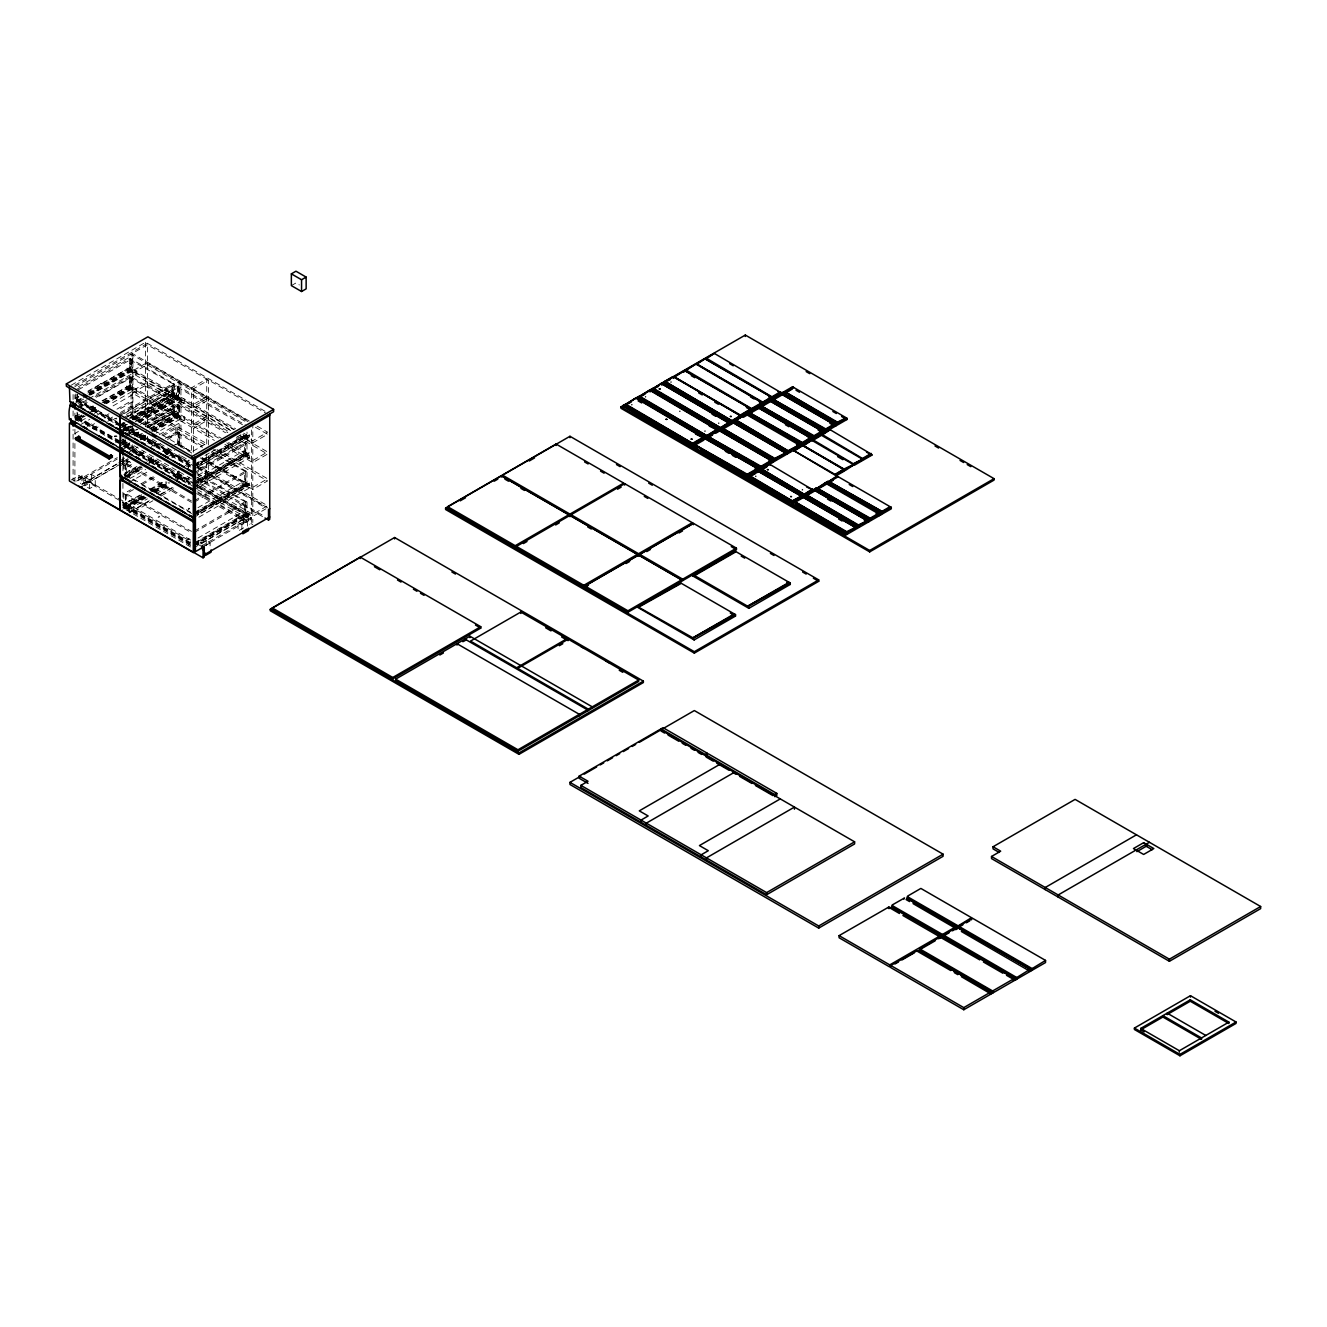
<?xml version="1.0" encoding="UTF-8"?>
<svg xmlns="http://www.w3.org/2000/svg" width="1327" height="1327" viewBox="0 0 1327 1327"><rect width="100%" height="100%" fill="white"/><g stroke="black" fill="none" stroke-linecap="round" stroke-linejoin="round"><path stroke-width="0.75" stroke-dasharray="5 3.75" d="M116.527 418.121L114.387 418.702L116.892 418.901M187.671 478.599L189.247 477.82L188.268 479.08M188.268 461.298L189.429 460.718M187.671 539.343L189.247 538.563L188.252 539.89M188.965 508.141C190.823 508.573 185.382 509.933 189.429 508.871M148.641 410.624C151.178 413.46 146.053 409.031 148.923 411.022M219.95 500.727L221.095 501.108L220.398 500.213M78.459 397.42L77.596 396.64L78.757 396.773M125.385 442.057L126.828 442.588L124.788 441.227M126.845 424.723L125.849 424.657M125.584 472.744L126.729 473.125L126.015 472.196M197.706 467.502L206.431 472.545L206.431 470.422L197.358 465.827M129.681 471.384L128.918 470.521L130.046 470.753M201.638 481.718L200.493 481.253L201.19 482.182M201.19 542.925L200.427 542.063L201.555 542.295M127.259 368.972L126.928 368.077L127.707 368.524M134.193 419.714L175.015 395.894M173.555 413.427L175.662 414.522L173.986 412.896M174.998 413.609L174.749 413.344M246.042 437.495L246.872 438.043M81.544 415.716C83.319 416.263 77.812 417.325 81.959 416.479M128.238 474.618L129.963 474.568L129.548 473.805M114.951 436.832L114.437 436.152L116.992 436.334M159.207 516.12L158.129 517.381L159.721 516.784M128.802 427.078L128.271 426.415L130.046 426.315M128.387 444.13L128.752 444.91L129.548 443.434M129.548 504.177L128.52 505.62L144.378 496.713M187.688 460.751L188.965 459.988M197.424 513.914L198.37 513.964L197.176 513.997M221.128 452.474L219.967 452.341L220.78 453.104M221.128 470.256L220 470.04L220.78 470.886M221.128 530.999L220 530.783L220.78 531.629M126.778 503.016L125.65 502.784L126.43 503.646M129.996 501.108L128.918 500.893L129.681 501.755M201.505 463.77L200.427 463.554L201.19 464.4M201.505 511.907L200.394 511.774L201.19 512.554M247.237 455.194L246.159 454.879L246.872 455.808M247.237 485.566L246.54 485.218M247.054 516.535L246.042 516.021M71.243 385.195L145.555 342.283L267.954 412.946M74.843 385.228L147.397 343.345L147.397 425.984M74.843 386.655L147.397 344.755L267.954 414.372M78.426 386.704L132.916 355.238L132.916 419.514M75.838 389.839L130.162 358.472L174.517 384.084L174.517 396.441L173.621 395.745M87.798 393.057L130.776 368.243L173.903 393.14L173.903 394.55L129.548 368.956L129.548 359.534L131.39 359.186L131.39 368.591L130.162 368.591M78.276 389.839L130.162 359.882M78.791 396.375L75.224 398.432L79.404 396.723M87.715 391.216L131.191 366.833L88.328 391.581M77.049 401.384L76.435 399.609L77.663 398.913L120.79 423.811M77.663 399.609L76.435 399.609M89.009 393.057L130.162 369.304M76.435 401.036L81.544 397.934M89.589 393.439L130.776 369.652L130.776 359.534M75.838 401.849L87.051 395.612M88.809 394.583L132.717 369.238L136.283 371.311L136.283 374.712L97.004 397.403M77.58 401.185L82.838 398.15M89.854 394.102L130.162 370.83M75.224 403.375L82.357 399.261M89.506 395.131L130.577 371.427L136.283 374.712M83.651 399.112L78.276 402.197L78.276 400.671M90.568 395.114L132.717 370.78L132.717 369.238M206.431 396.856L147.098 362.586L132.302 371.129L191.635 405.382L206.431 396.856L206.431 398.963L147.098 364.709L132.302 373.252L191.635 407.505L208.256 397.901L248.398 421.074M87.118 399.692L81.843 402.728L81.843 404.271M88.876 398.681L136.283 371.311M77.58 406.609L86.355 401.55M95.113 396.491L130.162 376.254L174.517 401.849L174.517 414.206M147.048 426.431L173.903 410.922L173.903 412.332L129.548 386.721L129.548 377.316L131.39 376.951L131.39 386.373L130.162 386.373M78.276 407.621L87.217 402.463M96.174 397.287L130.162 377.664M80.93 406.676L88.063 402.562M291.359 285.62L295.954 282.983L299.355 284.94M75.224 419.514L75.224 416.214L78.791 414.157M89.506 407.97L93.072 405.896M102.013 400.754L131.191 384.614L102.61 401.102M79.404 414.505L75.224 416.214M90.12 408.318L93.686 406.261M77.049 419.15L76.435 417.391L81.246 414.621M89.589 409.794L95.561 406.361M102.129 402.562L130.776 386.024L174.716 411.154L174.716 412.68L148.375 427.891M77.663 417.391L76.435 417.391M78.276 417.043L81.859 414.969M90.8 409.811L96.174 406.709M103.324 402.579L130.162 387.086M76.435 418.801L83.037 415.003M91.381 410.176L96.755 407.074M103.921 402.944L130.776 387.434L130.776 377.316M75.838 419.631L82.971 415.5M91.895 410.342L95.478 408.285M104.402 403.126L131.191 387.666M83.651 415.351L75.838 419.979L75.838 413.808M90.568 411.353L96.871 407.837M104.617 403.242L132.717 387.02L132.717 388.546L106.376 403.756M75.224 421.157L84.148 415.998M91.298 411.884L98.43 407.754M105.579 403.624L130.577 389.193L136.283 392.493L136.283 389.076L109.942 404.287M85.442 415.849L78.276 419.979L78.276 418.453M92.326 411.868L99.757 407.588M206.431 416.628L147.098 382.375L132.302 390.901L191.635 425.154L206.431 416.628L206.431 418.751L147.098 384.482L132.302 393.024L191.635 427.277L208.256 417.69L230.948 430.777M85.359 418.486L81.843 420.51L80.93 422.567L77.364 420.51M94.134 413.41L101.167 409.363M80.93 424.458L89.854 419.299M97.004 415.169L104.136 411.055M113.077 405.896L136.283 392.493M78.409 431.441L74.909 433.465L76.236 434.228M87.167 426.382L92.426 423.346M104.7 416.263L109.942 413.228M116.958 409.18L130.975 401.086L132.302 401.865L118.285 409.943M90.253 426.133L95.511 423.097M104.269 418.038L109.527 415.003M92.426 428.638L97.684 425.619M108.2 419.548L113.459 416.512M120.458 412.465L130.975 406.394L132.302 407.157M93.753 429.417L99.011 426.382M107.769 421.322L114.785 417.275M120.176 414.041L172.062 384.084L172.062 393.489L129.117 418.287M172.676 393.854L173.29 383.37L173.29 392.792M120.176 415.451L174.517 384.084M124.605 413.36L179.095 381.894L179.211 445.756M126.447 414.422L180.936 382.956L180.936 447.232M123.842 417.574L178.183 386.19L245.777 425.221M234.497 429.533L177.569 396.673L177.569 387.252L179.41 386.903L179.41 396.325L178.183 396.325M127.243 416.661L171.15 391.316L174.716 393.373L174.716 394.899L132.567 419.232M126.297 417.574L178.183 387.6M115.797 424.806L116.71 422.749M130.079 418.436L173.903 393.14M120.276 424.806L123.793 422.782M249.26 420.991L132.302 353.463L132.302 417.74L174.716 393.373M120.89 424.69L124.456 422.633M131.605 418.503L176.242 392.726L176.856 398.034L171.15 394.733L171.15 391.316M132.717 418.337L173.903 394.55M121.503 425.038L125.07 422.981M132.219 418.851L176.856 393.074M120.276 426.332L123.793 424.308M132.302 419.863L147.098 411.337L206.431 445.59M173.29 394.202L172.676 396.79L172.676 394.55M121.935 426.796L125.435 424.773M120.89 427.742L126.247 424.657M133.944 419.979L179.211 394.55L136.349 419.299M127.425 424.458L123.229 426.166M125.07 429.102L124.456 427.344L125.683 426.63L193.278 465.661M135.818 420.775L178.797 395.96L235.708 428.82M121.503 429.981L128.653 425.867M135.238 421.82L178.183 397.022M124.456 428.754L129.266 425.984M137.61 421.157L178.797 397.387L178.797 387.252M123.842 429.566L129.2 426.481M138.141 421.322L179.211 397.619M120.176 431.806L130.859 425.884M138.074 421.488L180.737 396.972L184.304 399.029L184.304 402.446L145.025 425.121M123.229 431.109L132.169 425.95M139.302 421.82L178.598 399.145L184.304 402.446M121.935 432.204L132.451 426.133M139.451 422.086L174.517 401.849M137.029 423.728L126.297 429.931L126.297 428.405M138.589 422.832L180.737 398.498M133.38 428.422L129.864 430.462L128.951 432.519L125.385 430.462M140.397 424.375L184.304 399.029M125.601 434.327L134.359 429.268M143.134 424.209L178.183 403.972L227.846 432.635M218.491 438.059L177.569 414.455L177.569 405.034L179.41 404.685L179.41 414.09L178.183 414.09M129.001 433.431L136.034 429.367M144.809 424.308L171.15 409.098L171.15 412.498L176.856 415.799L176.856 410.856L147.015 427.145M126.297 435.339L137.029 429.152M144.195 425.005L178.183 405.382M128.951 434.393L137.875 429.251M115.797 442.588L116.71 440.514M120.176 441.227L123.759 439.154M130.909 435.024L138.074 430.893M145.224 426.763L172.062 411.27L172.062 401.849M173.29 410.557L173.29 401.152M132.717 434.692L139.003 431.059M120.276 442.588L124.456 440.398M134.326 434.476L139.866 431.275M134.508 435.074L139.882 431.972M147.048 427.841L173.903 412.332M121.503 442.82L125.07 440.763M134.01 435.604L139.368 432.502M148.292 427.36L176.856 410.856M120.276 444.114L125.551 441.078M134.326 436.002L139.866 432.801M172.676 413.029L172.676 414.571L173.29 411.984M121.935 444.578L128.586 440.846M135.736 436.716L142.968 432.436M150.017 428.472L179.211 412.332L145.273 431.922M120.89 445.524L128.039 441.393M136.963 436.251L142.321 433.149M149.553 429.069L176.242 413.56L176.242 410.507M127.425 442.223L123.229 443.931M138.141 436.036L143.498 432.95M125.07 446.884L124.456 445.109L128.653 442.687M137.61 437.528L143.581 434.078M150.731 429.948L178.797 413.742L221.493 438.391M125.683 445.109L124.456 445.109M129.88 442.687L126.297 444.761L126.297 440.995M138.821 437.528L144.195 434.427M153.136 429.268L178.183 414.804M121.503 447.763L128.653 443.633M139.368 437.446L144.709 434.36M151.859 430.23L176.856 415.799M124.456 446.519L129.266 443.749M139.401 437.893L145.373 434.46M151.941 430.661L178.797 415.152L178.797 405.034M129.2 444.263L123.842 447.348L125.385 448.227M139.916 438.076L145.273 434.974M152.423 430.86L179.211 415.384M129.963 444.197L123.842 447.697L123.842 439.469M140.347 438.059L150.133 432.519M151.892 431.507L180.737 414.737M125.07 447.697L131.655 444.611M178.183 416.214L177.569 417.391L178.797 417.391L178.183 415.5M123.229 448.874L130.378 444.761M141.093 438.573L146.451 435.472M153.6 431.358L178.598 416.927L184.304 420.211L184.304 416.794L156.204 433.017M244.898 421.19L208.256 400.024L193.477 408.567L230.118 429.716M140.347 439.585L145.97 436.334M154.396 431.474L180.737 416.28M71.243 479.959L78.89 475.547L80.731 476.609L80.731 483.658M140.529 439.967L147.098 436.168L147.098 438.292L190.723 463.471M120.641 463.919L83.783 485.201L83.783 476.957L81.942 475.895L73.085 481.021L73.085 429.517M133.38 446.204L129.864 448.227L129.864 449.77M143.814 440.182L147.43 438.092L189.943 462.675M76.684 481.054L117.29 457.616M128.951 452.175L137.875 447.017M146.799 441.874L150.366 439.801M159.306 434.642L184.304 420.211M117.29 459.026L82.556 479.08L82.556 477.67M95.245 485.35L90.468 482.58L84.845 485.815L85.824 477.67L91.43 474.419L95.245 476.625L95.245 485.35L89.639 488.585L86.454 486.744M132.036 452.275L139.036 448.227M147.811 443.168L154.811 439.121M161.828 435.074L175.844 426.979L177.171 427.742L177.171 433.05L168.396 438.109M121.089 460.121L124.605 458.097M133.364 453.038L138.622 450.002M149.138 443.931L154.38 440.896M163.155 435.837L177.171 427.742M81.942 484.139L117.041 463.869M118.8 462.858L125.816 458.81M82.407 484.106L117.489 463.853M119.248 462.841L126.264 458.794M135.039 453.718L142.055 449.671M84.845 483.459L90.468 480.225L91.43 480.789L91.43 474.419M127.873 458.628L122.266 461.862L123.229 462.426L123.229 456.057M122.399 462.907L127.657 459.872M80.731 487.191L117.572 465.926M119.33 464.914L128.537 459.59M136.863 454.779L143.88 450.732M151.311 446.453L158.311 442.405M165.328 438.358L175.844 432.287L177.171 433.05M139.617 454.249L144.875 451.213M153.65 446.154L158.908 443.118M167.666 438.059L178.183 431.988L202.732 446.154M121.089 465.412L128.105 461.365M138.622 455.31L143.88 452.275M154.38 446.204L159.638 443.168M191.801 453.038L177.569 444.827L178.183 432.702L179.41 432.702L179.41 444.462M125.07 464.068L125.07 478.782M129.88 461.298L126.297 463.355L126.297 475.132L140.612 466.872M138.821 456.123L144.195 453.021M156.719 445.789L160.285 443.732M167.451 439.602L178.183 433.398M227.448 430.893L208.256 419.796L193.477 428.339L214.41 440.431M127.06 466.988L132.667 463.737L127.873 460.983L122.266 464.218L127.06 466.988L127.06 458.263M125.02 473.275L137.527 466.059M148.242 459.872L151.809 457.815M162.524 451.628L169.657 447.498M171.448 446.469L179.211 442.704L175.628 444.761M123.842 474.668L138.141 466.407M147.065 461.265L152.423 458.163M164.913 450.948L168.496 448.891M141.193 465.827L124.456 475.481L125.683 475.481L125.683 463.007L191.486 501.009M148.939 461.348L155.508 457.55M164.465 452.391L169.839 449.289M178.183 444.462L193.759 452.756M149.553 461.696L156.719 457.566M165.659 452.407L171.034 449.306M125.07 476.542L141.79 466.888M148.939 462.758L156.105 458.628M165.046 453.469L171.631 449.654M123.842 477.72L141.707 467.419M148.84 463.289L155.989 459.159M166.704 452.971L170.271 450.915M126.297 476.542L142.105 467.419M149.553 463.106L156.719 458.976M165.659 453.817L171.166 450.749M128.586 476.161L142.885 467.917M151.809 462.758L157.167 459.656M166.091 454.514L171.448 451.412M126.297 478.068L142.404 468.779M152.638 462.874L157.896 459.822M166.688 454.763L176.391 449.156M129.864 478.599L145.671 469.476M154.446 464.417L159.721 461.365M168.496 456.306L173.771 453.253M128.951 482.547L146.799 472.23M157.515 466.059L162.873 462.957M171.797 457.798L177.154 454.713M145.605 497.293L125.07 509.153L123.842 508.44L123.842 493.727L130.859 489.68M141.375 483.609L153.65 476.526M164.166 470.455L171.166 466.407M125.07 509.153L125.683 493.379L191.486 531.381M133.446 489.597L126.297 493.727L126.297 505.504M142.404 484.438L156.719 476.161M165.659 471.002L171.034 467.9M205.005 455.476L215.538 449.389M236.604 437.213L241.879 434.178M144.66 497.243L123.229 509.618L123.229 504.675L141.093 494.374M150.017 489.215L164.299 480.971M173.24 475.812L179.211 473.075L173.854 476.161M141.707 494.722L123.229 504.675M150.631 489.563L164.913 481.319M194.455 464.268L244.55 435.339M196.844 463.587L246.391 434.991L246.391 436.401L196.844 464.997M125.07 507.627L124.456 505.852L141.79 495.85M150.15 491.023L166.257 481.718M175.214 476.559L178.797 474.485L194.804 483.725M194.522 465.644L247.204 435.223L247.204 436.749L194.522 467.17M193.377 466.54L249.343 434.924L249.343 439.867L193.991 471.831M122.864 507.71L142.636 496.298M151.311 491.289L166.953 482.265M175.628 477.256L179.41 474.834M176.043 477.256L178.083 476.078M193.991 466.888L249.343 434.924M124.456 507.262L144.776 495.535M151.941 491.405L166.837 482.796M175.214 477.969L178.797 475.895L178.797 471.267M143.498 496.746L123.842 508.092L128.951 511.028L129.864 510.513M154.197 490.559L168.496 482.315M175.628 478.201L179.211 476.128M123.842 508.44L144.875 496.298M153.136 491.421L168.446 482.58M177.221 477.504L180.737 475.481L184.304 477.538L184.304 480.955L178.598 477.67L178.598 472.711M154.795 490.691L168.678 482.68M245.777 436.052L245.163 438.64L245.163 436.401M153.6 492.101L169.657 482.812M177.47 478.317L180.936 476.31M197.922 466.623L247.004 438.292L247.004 432.104M176.043 479.362L178.083 478.184M193.377 469.592L248.73 437.645L248.73 434.576M154.396 492.217L169.242 483.658M177.221 479.047L180.737 477.023M146.202 497.774L130.577 506.798L130.577 505.388M154.894 492.765L168.778 484.737M177.47 479.727L180.936 477.72M179.925 479.495L181.965 478.317M129.864 508.971L147.43 498.836M156.204 493.76L170.254 485.649M180.787 479.578L184.304 477.538M194.455 472.628L244.55 443.699L244.55 453.121L194.455 482.049M245.163 453.469L245.777 443.002L245.777 452.407M194.422 474.054L247.004 443.699L247.004 456.057L197.922 484.388M149.271 500.71L129.963 511.857L129.963 503.613L131.804 504.675L131.804 512.919L152.854 500.76M159.804 494.639L173.837 486.528M128.951 512.919L150.366 500.544M161.081 494.357L173.588 487.142M161.629 495.701L175.678 487.59M198.204 475.166L206.431 470.422M196.761 478.118L243.637 450.948L243.637 454.348L249.343 457.649L249.343 452.706L193.377 484.305M188.285 484.438L189.197 482.365M196.761 480.241L208.571 473.424L208.571 455.161M196.844 481.369L246.391 452.772L246.391 454.182L196.844 482.779M194.522 483.41L247.204 453.005L247.204 454.531L194.522 484.952M193.991 484.67L249.343 452.706M245.163 454.879L245.163 456.422L245.777 453.817M193.377 487.374L248.73 455.41L248.73 452.358M196.844 486.312L205.503 481.319L207.344 482.365L207.344 474.137M193.991 489.613L249.343 457.649M196.943 488.369L207.344 482.365M194.455 500.644L244.55 471.715L244.55 483.492L194.455 512.421M245.163 483.841L245.777 471.019L245.777 482.779M194.422 502.07L247.004 471.715L247.004 486.428L197.922 514.76M197.972 507.677L243.637 481.319L247.204 483.376L247.204 484.902L194.522 515.324M196.844 511.741L246.391 483.144L246.391 484.554L196.844 513.151M194.522 513.781L247.204 483.376M193.377 514.677L249.343 483.078L249.343 488.021L193.991 519.985M197.557 512.968L249.343 483.078M244.55 484.902L245.163 486.793L245.777 484.189M193.377 517.746L248.73 485.782L248.73 482.729M194.455 531.016L244.55 502.087L244.55 513.864L194.455 542.793M245.163 514.212L245.777 501.39L245.777 513.151M194.422 532.442L247.004 502.087L247.004 516.8L197.922 545.132M197.972 538.049L243.637 511.675L247.204 513.748L247.204 515.274L194.522 545.696M188.285 545.165L189.197 543.108M196.844 542.113L246.391 513.499L246.391 514.926L196.844 543.523M194.522 544.153L247.204 513.748M193.377 545.049L248.73 513.101L249.343 518.393L243.637 515.092L243.637 511.675M193.991 545.414L249.343 513.449M245.777 514.561L245.163 517.148L245.163 514.926M193.377 548.117L248.73 516.153L248.73 513.101M200.659 543.97L206.266 540.736L210.097 542.942L210.097 547.703M243.687 519.122L243.687 527.847L238.08 531.082L238.08 522.374L243.687 519.122L247.502 521.329L247.502 526.106M201.223 546.177L251.583 517.099L125.683 444.412M265.947 508.805L252.81 516.385L196.96 484.156M202.965 546.591L251.583 518.509L196.827 486.893M205.884 545.364L210.097 542.942M238.08 522.374L241.896 524.58L247.502 521.329M197.507 491.77L248.531 521.212L250.571 520.035L250.571 517.928M101.598 383.586L100.52 383.287L101.25 384.216M198.055 466.291L197.176 465.86M198.287 483.443L197.524 482.995M198.287 544.186L197.524 543.738M127.707 386.29L126.579 386.057L127.342 386.92M175.463 396.873L173.29 395.728M175.463 475.398L174.633 474.966M128.337 504.89L128.752 505.653L128.736 504.326M148.906 459.092L149.603 459.457M125.717 442.472L124.688 441.775M114.504 436.135L116.527 435.886M257.123 426.116L267.59 432.171L252.81 440.697L242.343 434.659M248.049 421.704L131.091 354.176L131.091 418.453M255.381 427.228L267.59 434.277L252.81 442.82L240.602 435.77M172.676 383.719L129.548 359.534M177.569 387.252L245.163 426.282M243.637 433.166L247.204 435.223M246.391 434.991L245.777 435.339M174.716 394.899L176.242 395.794L176.242 392.726M242.824 434.344L246.391 436.401M247.204 436.749L248.73 437.645M130.162 370.017L130.162 371.543M193.477 406.444L233.618 429.616M172.676 395.264L172.062 396.441M245.163 437.114L244.55 438.292M245.777 437.578L247.004 438.292M243.637 436.583L249.343 439.867M178.183 399.261L178.797 398.083M239.673 435.82L267.59 451.943L252.81 460.469L224.893 444.363M237.931 436.931L267.59 454.066L252.81 462.592L223.135 445.474M236.803 437.81L247.004 443.699M245.163 443.351L236.272 438.922M129.548 377.316L173.29 401.849L172.676 411.619M177.569 405.034L225.59 432.751M228.592 442.488L247.204 453.005M174.716 412.68L176.242 413.56M247.204 454.531L248.73 455.41M226.817 442.886L246.391 454.182M130.162 387.783L130.162 389.309M173.29 412.68L172.676 414.571M245.777 454.531L245.163 456.422M178.183 416.33L179.41 417.043L179.41 415.5M193.477 426.216L216.168 439.32M177.569 417.391L178.183 403.972M216.981 449.554L267.59 478.782L252.81 487.308L202.202 458.097M213.498 449.671L267.59 480.905L252.81 489.431L200.46 459.208M211.69 451.329L247.004 471.715M245.163 471.367L211.375 452.557M177.569 433.05L202.467 447.431M180.737 445.109L184.304 447.166L184.304 450.583M201.92 457.467L246.391 483.144M132.302 417.74L191.635 451.993L206.431 443.467L147.098 409.214L147.098 411.337M200.145 457.848L246.391 484.554M247.204 484.902L248.73 485.782M245.777 484.902L245.163 486.793M249.343 488.021L243.637 484.72L243.637 481.319M152.323 439.187L175.015 452.291M181.998 456.322L188.981 460.353M197.043 466.772L266.18 506.698M267.59 507.859L208.256 473.606L208.256 471.483L267.59 505.736L252.81 514.279L196.96 482.033M146.169 438.822L190.491 464.4M197.59 468.497L264.969 507.395M77.049 399.261L120.176 424.159M125.07 426.979L192.664 466.009M77.663 400.323L120.79 425.221M125.683 428.04L193.278 467.071M77.049 400.671L120.176 425.569M125.07 428.405L192.664 467.419M120.79 426.747L77.663 401.849L77.663 393.97M125.683 429.566L193.278 468.597M78.061 403.491L83.253 406.493M185.067 465.279L188.65 467.336M197.341 473.424L247.004 502.087M245.163 501.739L197.142 474.718M197.043 477.372L264.421 516.269M197.59 479.097L264.969 517.994M134.06 445.706L191.635 478.964M132.302 446.817L191.635 481.071M196.578 484.753L246.391 513.499M77.663 416.678L120.79 441.576M77.049 417.043L120.176 441.941M125.07 444.761L192.664 483.791M193.029 484.106L246.391 514.926M247.204 515.274L248.73 516.153M77.663 418.105L120.79 443.002M125.683 445.822L195.069 485.881M77.049 418.453L120.176 443.351M125.07 446.171L192.664 485.201M245.163 515.622L244.55 516.8M245.777 516.103L247.004 516.8M77.663 419.631L120.79 444.528M127.458 448.377L193.278 486.379M181.683 480.507L188.998 484.488M197.507 489.646L250.571 520.035M197.872 492.914L252.81 524.629M196.645 493.627L249.808 524.314M191.436 502.386L123.842 463.355L123.842 472.561M125.683 474.784L193.278 513.798M125.07 475.132L135.736 481.286M141.823 484.803L192.05 513.798M123.842 493.727L191.436 532.757M85.824 477.67L89.639 479.876L89.639 488.585M190.624 540.056L81.942 477.305L80.731 478.019L190.657 541.482M197.192 543.838L204.275 547.935M125.683 505.156L193.278 544.17M125.07 505.504L192.664 544.518M125.683 506.566L193.278 545.579M125.07 506.914L192.05 545.579M125.683 508.092L191.486 546.094M125.07 508.44L125.683 493.379M126.065 509.734L131.439 512.819M133.214 513.864L191.005 547.222M252.81 423.048L252.81 522.556M251.583 429.965L251.583 523.269M248.531 519.106L248.531 521.212M241.896 524.58L241.896 529.34M208.571 445.009L208.571 380.069L193.477 388.778L193.477 453.054M208.256 397.901L208.256 400.024M208.256 417.69L208.256 419.796M206.73 443.948L206.73 379.008L191.635 387.733L191.635 454.116M206.73 454.099L206.73 472.362M206.266 540.736L206.266 545.961M205.503 473.075L205.503 481.319M189.197 464.599L188.285 468.531M180.936 455.526L180.936 461.746M180.936 474.187L180.936 480.407M179.41 397.735L179.41 399.261L177.569 398.083L177.569 399.609M179.41 476.244L179.41 477.786L177.569 476.609L177.569 478.135M179.095 454.464L179.095 458.611M179.095 471.052L179.095 479.346M178.797 433.05L178.797 444.827M178.797 476.609L178.797 478.135M178.598 394.202L178.598 399.145M178.598 411.984L178.598 416.927M178.183 386.19L178.183 399.974M178.183 431.988L178.183 446.701M178.183 470.919L178.183 478.483L131.904 451.761L133.944 450.583L133.944 452.706M177.569 471.267L177.569 475.199M175.844 426.979L175.844 432.287M147.397 436.318L147.397 441.642M147.098 362.586L147.098 364.709M147.098 382.375L147.098 384.482M145.555 342.283L145.555 426.979M145.555 435.256L145.555 445.573M132.916 427.808L132.916 434.029M132.916 446.453L132.916 452.673M132.302 426.033L132.302 434.327M132.302 444.694L132.302 450.915M131.39 370.017L131.39 371.543L129.548 370.366L129.548 371.892L130.162 358.472M131.39 387.783L131.39 389.309L129.548 388.131L129.548 389.674L130.162 376.254M131.091 426.747L131.091 435.04M131.091 445.408L131.091 455.775M130.577 366.484L130.577 371.427M130.577 384.249L130.577 389.193M126.297 446.171L126.297 447.697M126.297 506.914L126.297 508.44M125.683 427.344L125.683 430.28M125.683 440.647L125.683 448.062M125.07 423.927L125.07 430.628M125.07 438.109L125.07 448.41M123.842 423.744L123.842 429.931M122.93 422.533L122.93 428.621M122.93 438.773L122.93 444.86M122.93 457.035L122.93 473.275M122.93 483.41L122.93 509.8M90.468 480.225L90.468 482.58M81.942 475.895L81.942 484.654M78.89 475.547L78.89 482.613M77.663 412.913L77.663 420.327M77.049 394.318L77.049 400.854M77.049 412.1L77.049 420.692M75.838 393.97L75.838 402.197M74.909 394.816L74.909 398.88M74.909 413.079L74.909 419.166M74.909 429.318L74.909 438.756M74.909 443.517L74.909 482.083M73.085 394.501L73.085 400.671M73.085 410.972L73.085 418.105"/><path stroke-width="1.5" d="M69.402 386.605L69.933 401.451M70.945 401.849C69.734 407.936 68.374 409.429 69.402 419.68L70.298 418.602M70.928 418.668L70.862 422.898L69.419 423.379L69.402 481.021L193.278 552.53L195.102 551.468L195.102 457.069M121.437 447.829L120.21 449.123L120.807 434.891M120.608 430.711L106.608 422.799M121.603 434.045L120.74 434.974M121.437 475.248L120.359 476.642L120.077 452.623L121.736 452.275L121.603 448.874M121.802 476.426L121.736 479.71L120.293 480.175L120.276 510.381M193.808 472.959L122.565 432.021M193.278 458.114L193.278 473.424C195.003 469.808 195.732 478.317 193.311 477.023L193.278 491.206C195.434 487.407 195.6 496.066 193.278 494.888L193.278 518.625C195.5 514.76 195.484 523.8 193.311 522.224L193.278 552.53M193.808 490.741L117.091 446.635M193.808 518.177L122.565 477.222M888.443 908.332L889.14 906.839L839.095 935.635L839.095 937.758L889.77 967.001L889.77 964.895L839.095 935.635M943.381 935.27L942.883 934.225L955.009 927.225C952.587 930.94 960.134 926.744 958.409 925.864M955.589 929.53L956.22 927.789L943.845 934.855L943.182 937.343L1016.183 979.492L943.397 936.879M120.757 448.924L121.172 447.979M120.293 452.739L120.077 510.265M943.679 935.087L939.367 937.94L939.682 936.082L889.77 964.895M903.903 899.109L904.533 897.948L892.208 904.981L892.474 906.507L888.957 908.63M917.073 950.812L890.782 965.475L890.782 967.599L963.784 1009.747L1045.543 962.539L1045.543 960.416L972.542 918.267L959.305 925.931L959.554 927.473L956.037 929.58M121.172 430.197L120.11 431.292L120.077 415.865M919.644 950.58L992.43 993.193L919.429 951.061L920.142 948.523L940.826 936.68L940.379 937.509M890.782 965.475L963.784 1007.624L989.876 992.546C987.885 996.162 995.2 991.933 993.143 990.672L1013.629 978.845C1011.191 982.262 1018.887 978.812 1016.83 977.568L944.028 935.353M1016.714 977.568L1029.022 969.954C1026.866 973.471 1034.048 969.39 1032.423 968.594M120.309 431.408L121.089 429.981M889.024 907.403L899.441 913.49M907.104 898.495L907.552 896.14L920.855 888.427L971.53 917.687L971.53 919.81M920.142 950.298L993.276 992.347M940.511 937.376L979.807 959.902M954.876 927.905L913.076 903.604M959.305 927.689L1032.423 969.738M989.743 993.243L961.395 976.689M1028.889 970.634L961.378 931.488M66.35 383.901L147.911 336.809L273.611 409.38L273.611 411.735L192.05 458.827L66.35 386.257L66.35 383.901L192.05 456.471L273.611 409.38M291.359 273.86L295.954 271.206L306.139 277.094L306.139 288.871L301.561 291.509L291.359 285.62L291.359 273.86L301.561 279.748L306.139 277.094M80.151 436.965L78.21 438.092L109.212 455.974L111.153 454.862L112.48 457.151L109.212 459.042L75.573 439.619L75.573 438.092L78.824 436.201L80.151 438.491L78.824 436.201M118.949 432.519L120.176 432.519M75.573 438.092L109.212 457.5L112.48 455.625M80.731 487.191L81.942 486.495M195.417 458.296L269.729 415.384M195.102 472.959L187.688 469.012M195.102 473.192L187.688 469.26M195.102 490.725L189.462 487.822M195.102 490.957L184.121 484.969M195.102 518.16L189.462 515.49M269.729 508.739L268.502 509.452L268.502 520.035L269.729 519.338L269.729 413.974M204.275 547.935L203.064 548.648L203.064 557.821L204.275 557.124L204.275 546.525L195.417 551.65L195.417 456.886M247.071 529.058L242.874 531.497L242.874 533.836L248.481 530.601L248.481 528.246M204.275 554.769L269.729 516.983M272.284 607.915L360.264 557.124L480.756 626.692L480.756 628.102L392.775 678.893L272.284 609.325L272.284 607.915L392.775 677.483L480.756 626.692M692.296 522.689L638.569 553.707L570.992 514.677L570.992 516.103L638.569 555.117L692.296 524.099L692.296 522.689L624.702 483.658L515.224 547.122L447.63 508.092L447.63 506.682L501.357 475.663L568.951 514.677L568.951 516.103M569.963 515.506L502.369 476.493L502.369 475.066L556.096 444.047L623.69 483.078L623.69 484.488M631.237 402.081L622.977 406.145L624.304 404.685L691.898 444.412L648.24 419.199M625.531 403.972L693.109 443.699L625.531 404.685L635.716 398.083L703.31 437.81L689.957 445.524L623.59 406.51M639.282 396.027L706.876 435.754L639.282 396.74L649.484 390.138L717.078 429.865L703.725 437.578L636.744 398.2L638.071 396.74L705.649 436.467L638.669 397.785L645.005 394.136M658.557 386.323L650.495 390.254L651.822 388.794L719.416 428.521L691.898 412.631M653.05 388.081L720.644 427.808L653.05 388.794L661.211 383.37L728.788 423.097L717.476 429.633L651.109 390.619M670.284 379.539L662.223 383.486L663.55 382.01L731.144 421.754L694.651 400.688M664.777 381.313L732.371 421.041L664.777 381.313L672.922 376.603L740.516 415.633L730.995 421.837M270.244 609.325L394.617 537.518L643.363 681.133L643.363 682.542L518.99 754.35L270.244 610.735L270.244 609.325L518.99 752.94L643.363 681.133M445.59 508.092L569.963 436.284L818.709 579.899L818.709 581.309L694.336 653.116L445.59 509.502L445.59 508.092L694.336 651.706L818.709 579.899M620.936 406.858L745.31 335.051L994.056 478.665L994.056 480.075L869.683 551.883L620.936 408.268L620.936 406.858L869.683 550.473L994.056 478.665M622.977 406.145L624.304 405.382L644.64 417.126M627.223 403.69L635.716 398.083M636.744 398.2L638.071 396.74M639.282 396.74L649.484 390.851L650.097 391.913M650.495 390.254L651.822 389.491L656.019 391.913M654.675 387.849L659.569 385.012M662.223 383.486L663.55 382.723L674.929 389.292M668.028 380.136L672.922 377.316L673.535 378.361M673.95 376.719L684.749 370.482L751.115 408.799L740.93 415.384L673.95 376.719L741.544 416.446L751.729 410.557L746.404 407.489M685.163 370.25L695.962 364.013L762.345 403.026L752.144 408.915L685.777 369.901L685.163 370.946L752.757 409.977L762.942 404.088L759.392 402.031M696.376 363.78L705.151 358.705L771.518 397.022L763.357 402.446L696.376 363.78L763.97 403.508L772.132 398.083L735.423 420.46L746.222 414.206L746.836 415.268L743.435 417.242M705.549 358.472L714.324 353.413L780.691 392.444L772.53 397.138L706.163 358.124L705.549 359.186L773.143 398.2L781.304 392.792L772.629 398.963L782.018 394.268L835.131 424.922L835.131 426.332L824.415 432.519L770.091 401.152L770.091 399.742L772.629 398.963M460.17 500.86L465.545 497.758M494.191 481.203L497.774 479.147M529.241 460.983L534.615 457.881M673.95 377.432L684.749 370.482M685.163 370.946L695.962 364.013M696.376 364.477L705.151 358.705M705.549 359.186L714.324 353.413M683.123 372.373L686.673 370.316M623.59 407.207L626.775 405.365M651.109 391.316L654.675 389.259M662.837 383.835L666.403 382.491M740.93 414.688L751.115 408.799M752.144 408.218L762.345 402.33M763.357 401.733L771.518 397.022M772.53 396.441L780.691 391.73M447.63 506.682L515.224 545.696L568.951 514.677M502.369 475.066L569.963 514.096L623.69 483.078M689.957 445.524L692.512 443.351M693.109 443.002L703.31 437.114M703.725 437.578L717.078 429.168M717.476 429.633L728.788 422.401M662.223 382.79L729.817 421.804L740.516 415.633M758.662 470.488L745.923 477.836L691.583 446.469L691.583 445.059L692.91 444.296L693.523 445.358L692.91 444.296M757.933 468.879L705.35 438.524L705.35 437.114L759.691 468.481L759.691 469.891L772.43 462.542L772.43 461.116L719.317 430.462L694.137 444.296L704.322 437.694L704.936 438.756M705.35 437.114L706.677 436.351L707.291 437.396L706.677 436.351M718.703 430.097L707.905 436.351L718.089 429.749L719.317 430.462M785.584 452.822L774.769 458.362L722.883 428.405L774.769 459.059L786.198 453.17L786.198 454.597L773.442 461.945L719.118 430.578L719.118 429.168L720.445 428.405L721.042 429.45L720.445 428.405M733.085 422.517L721.656 428.405L731.857 421.804L784.97 452.474M788.537 452.524L787.923 451.479L788.537 452.524L789.764 451.827L789.15 450.765L799.949 445.225L799.949 446.652L787.21 454L732.869 422.633L732.869 421.223L734.196 420.46L734.81 421.505L734.196 420.46M846.244 417.806L837.47 422.152L785.584 392.195L837.47 422.865L846.858 418.154L846.858 419.564L836.143 425.751L781.802 394.384L781.802 392.958L783.129 392.195L783.743 393.256L783.129 392.195M793.131 387.136L784.97 392.56L784.357 391.498L792.518 386.787L793.728 387.484L783.03 394.384L781.802 392.958M691.583 445.059L694.137 444.296M694.137 443.583L704.936 438.059M705.964 437.462L707.905 436.351M719.118 429.168L721.656 428.405M721.656 427.692L732.471 422.152M732.869 421.223L735.423 420.46M746.836 415.268L746.637 413.278L749.805 412.863L757.949 407.439L758.563 408.5L758.364 406.51L761.516 406.095L769.677 400.671L823.403 431.69L823.403 433.1L812.705 439.287L814.032 437.114M772.629 398.266L782.018 394.268M782.416 393.323L784.357 392.195M523.402 543.572L526.985 541.499M555.631 524.961L559.214 522.888M617.553 489.215L621.136 487.142M692.196 445.408L694.137 444.993L746.023 475.663L742.44 473.59M719.715 429.517L721.656 429.102L773.558 459.772L761.018 452.54M733.483 421.571L758.563 407.804L811.676 438.457L811.676 439.884L800.977 446.054L746.637 414.688M758.978 406.858L770.29 401.036M770.688 400.09L772.629 399.676L824.531 430.346L803.051 417.939M692.196 446.121L694.137 445.706L697.72 447.763M761.217 468.779L804.344 494.374L761.217 468.779L769.378 464.068L812.489 489.663L801.176 496.198L759.276 472.014L757.452 468.365L747.25 474.253L695.365 444.993L703.857 440.1M706.578 438.524L707.905 437.761L759.79 467.718L707.905 437.761M771.203 460.419L761.018 466.308L709.116 437.047L712.516 435.09M715.917 433.133L719.317 431.159M719.715 430.23L721.656 429.815L750.286 446.336M722.883 429.102L733.085 423.213M733.483 422.285L735.423 421.87L747.947 429.102M747.25 413.626L801.077 443.882L749.191 413.924M810.449 437.761L802.304 442.472L750.402 413.211L758.563 408.5M758.978 407.555L760.902 407.157L812.804 437.114L760.902 407.157M822.176 430.993L814.032 435.704L762.129 406.444L770.29 401.733M770.688 400.787L772.629 400.389L799.468 415.882M833.903 424.225L825.742 428.936L773.857 399.676L782.018 394.965M785.584 392.908L792.103 389.143M692.81 446.469L744.696 475.713L746.023 474.95M758.463 467.767L759.79 467.004M720.329 430.578L772.231 459.822L773.558 459.059M734.096 422.633L787.309 451.827L767.636 440.464M788.537 450.417L799.335 444.877L788.537 451.114L736.651 420.46L788.537 451.114M747.864 414.688L799.75 443.931L801.077 443.168M759.591 407.92L811.477 437.164L812.804 436.401M771.302 401.152L823.204 430.396L824.531 429.633M783.03 393.671L836.242 423.578L821.927 415.301M744.696 475.713L746.637 475.315L747.25 476.36L746.637 475.315M695.365 444.993L747.25 474.95L758.049 468.713M759.077 468.132L760.404 467.369L761.018 468.414L760.404 467.369M709.116 437.047L761.018 467.004L771.816 460.768M772.231 459.822L774.155 459.424L774.769 460.469L774.155 459.424M785.982 451.877L787.923 451.479M799.75 443.931L801.69 443.533L802.304 444.578L801.69 443.533M750.402 413.211L802.304 443.168L811.062 438.109M811.477 437.164L812.091 438.225L813.418 436.749M762.129 406.444L814.032 436.401L822.79 431.341M823.204 430.396L825.129 429.981L825.742 431.043L825.129 429.981M773.857 399.676L825.742 429.633L834.517 424.574M834.915 423.628L836.856 423.213L837.47 424.275L836.856 423.213M744.696 476.426L747.25 475.663M747.25 476.36L748.478 475.663L747.864 474.602L758.662 469.061M759.077 468.829L761.018 467.718M762.229 467.004L772.43 461.116M772.231 460.535L774.769 459.772M774.769 460.469L775.996 459.772L775.383 458.711L786.198 453.17M785.982 452.59L788.537 451.827M799.75 444.645L802.304 443.882M802.304 444.578L803.515 443.882L802.918 442.82L811.676 438.457M814.032 437.81L815.242 437.114L814.629 436.052L823.403 431.69M823.204 431.109L825.742 430.346M825.742 431.043L826.97 430.346L826.356 429.284L835.131 424.922M834.915 424.341L837.47 423.578M837.47 424.275L838.697 423.578L838.083 422.517L846.858 418.154M564.622 637.093L638.669 680.071L638.669 681.481L517.978 751.182L395.628 680.552L395.628 679.142L469.957 636.23L592.29 706.86L592.29 708.27M761.018 468.414L762.229 467.718M746.935 477.023L748.262 476.244L791.39 501.142L789.449 502.966L747.549 478.782L746.935 477.023L790.063 501.905L800.778 496.431L792.617 501.142L749.49 476.244L757.651 470.836L800.778 495.734M758.662 470.239L759.989 469.476L803.117 495.087L772.828 477.604M439.867 655.007L443.417 652.967M462.874 641.721L466.424 639.68M746.935 477.72L748.262 476.244M749.49 476.244L758.264 471.898M758.662 470.952L759.989 470.189L769.328 475.58M761.217 469.476L767.736 465.711M793.845 450.649L802.603 445.59L843.69 469.31L835.529 474.718L793.845 450.649L836.143 475.779L844.304 471.068L843.69 470.007M803.017 445.358L844.702 469.426L853.477 465.064L845.316 470.488L803.017 445.358L811.776 440.282L854.488 465.18L862.65 460.469L862.036 459.424L853.891 464.118L812.804 439.701L812.19 440.763M812.19 440.05L820.949 434.991L863.678 459.888L871.822 455.178L871.209 454.116L863.064 458.827L821.977 434.41L821.363 435.455M821.363 434.758L830.138 429.699L871.209 454.116M754.997 473.772L748.876 477.305L789.034 500.495M760.603 470.538L766.724 467.004M793.845 451.346L802.603 445.59M803.631 445.706L811.776 440.282M812.804 440.398L819.323 436.633M822.989 434.526L830.138 429.699M567.011 638.702L520.831 612.029L470.471 641.107L516.651 667.78L567.011 638.702L567.011 640.112L561.686 637.026M583.83 585.307L637.557 554.288L637.557 555.714L583.83 586.733L516.236 547.703L516.236 546.293L583.83 585.307L583.83 586.733M584.842 585.904L638.569 554.885L681.696 579.783L681.696 581.193L627.97 612.211L584.842 587.314L584.842 585.904L627.97 610.802L681.696 579.783M639.597 554.288L693.324 523.286L736.435 548.167L736.435 549.594L682.725 580.612L639.597 555.714L639.597 554.288L682.725 579.186L736.435 548.167M584.842 587.314L588.425 585.24M626.045 563.527L629.612 561.47M646.763 551.568L650.346 549.511M678.993 532.956L682.576 530.9M835.529 474.021L843.69 469.31M844.702 468.713L852.863 464.715M853.891 463.422L862.036 459.424M863.064 458.114L871.209 453.419M835.529 474.718L844.304 470.372M844.702 469.426L853.477 465.064M853.891 464.118L862.65 459.772M863.064 458.827L871.822 454.481M801.176 496.198L812.489 488.966M855.517 527.333L846.742 531.696L794.856 501.739L846.742 532.409L856.131 527.698L856.131 529.108L845.415 535.279L791.091 503.912L791.091 502.502L792.418 501.739L793.015 502.8L792.418 501.739M803.017 497.028L793.629 501.739L801.79 496.315L854.903 526.985M867.244 520.566L858.469 524.928L806.584 494.971L858.469 525.625L867.858 520.93L867.858 522.34L857.142 528.511L802.802 497.144L802.802 495.734L804.129 494.971L804.743 496.033L804.129 494.971M826.257 483.609L880.597 514.976L891.296 508.805L891.296 507.378L838.183 476.725L805.97 495.319L805.356 494.258L813.517 489.547L866.631 520.217M870.197 520.284L869.583 519.222L870.197 520.284L871.424 519.57L870.811 518.509L879.569 514.163L879.569 515.573L868.87 521.743L814.529 490.376L814.529 488.966L815.856 488.203L816.47 489.265L815.856 488.203M825.842 483.144L817.084 488.203L825.245 482.779L826.456 484.189L818.311 488.9L870.197 518.16L878.358 513.449L878.955 514.511L870.197 518.857L818.311 488.9M826.456 484.189L826.257 482.199L827.584 481.436L828.197 482.497L827.584 481.436M837.569 476.36L828.811 481.436L836.955 476.011L838.183 476.725M791.091 502.502L793.629 501.739M793.629 501.025L802.404 496.68M802.802 495.734L805.356 494.971M805.356 494.258L814.131 489.912M814.529 488.966L817.084 488.203M826.257 482.199L828.811 481.436M791.705 502.85L793.629 502.435L845.531 533.106L795.42 504.177M803.416 496.796L805.356 495.668L857.242 526.338L803.416 496.082M791.705 503.563L793.629 502.435M794.856 502.435L803.017 497.741M806.584 495.668L814.745 490.957M815.143 489.315L861.82 515.44M826.87 482.547L880.697 512.803L828.811 482.846M890.069 506.682L881.924 511.393L830.022 482.132L833.29 480.258M559.347 645.718L562.814 643.711M638.071 606.157L679.457 582.254L735.523 614.633L735.523 616.043L694.137 639.929L638.071 607.567L638.071 606.157L680.071 582.603M692.81 574.541L734.196 550.639L790.278 583.017L790.278 584.427L748.876 608.33L692.81 575.951L692.81 574.541L734.81 551.004M638.669 606.505L680.685 582.968M692.81 575.951L735.423 551.352M638.669 607.202L680.685 583.664M695.763 574.956L735.423 552.065M792.302 503.912L844.204 533.172L845.531 532.409M804.029 497.144L855.932 526.404L857.242 525.625M815.757 490.376L868.969 519.57L865.386 517.497M827.484 483.609L879.37 512.852L880.697 512.089M844.204 533.172L846.128 532.757L846.742 533.819L846.128 532.757M855.932 526.404L857.856 525.99L858.469 527.051L857.856 525.99M867.642 519.637L869.583 519.222M879.37 512.852L881.31 512.454L881.924 513.499L881.31 512.454M882.538 511.741L883.135 512.803L882.538 511.741L890.682 507.03M844.204 533.869L846.742 533.106M846.742 533.819L847.97 533.106L847.356 532.044L856.131 527.698M855.932 527.101L858.469 526.338M858.469 527.051L859.697 526.338L859.083 525.276L867.858 520.93M867.642 520.333L870.197 519.57M879.37 513.566L881.924 512.803M882.538 512.454L891.296 507.378M881.924 513.499L883.135 512.803M639.282 607.567L692.91 637.823L734.295 613.92M693.424 574.89L747.648 606.207L789.051 582.304M692.91 637.823L734.909 614.268M747.648 606.207L789.665 582.669M692.91 638.519L735.523 614.633M747.648 606.92L790.278 583.017M395.628 679.142L517.978 749.772L638.669 680.071M579.136 776.129L659.983 729.452L854.605 841.816L854.605 843.939L766.624 894.73L580.878 787.492L580.878 785.368L588.01 781.255L579.136 776.129L579.136 778.252L588.01 783.378M664.528 733.035L660.995 730.995L660.995 728.871L663.036 727.694L707.191 753.172L707.191 755.295M639.266 742.357L694.336 710.559L943.082 854.173L943.082 856.297L818.709 928.104L569.963 784.489L569.963 782.366L580.629 776.212M584.179 774.172L596.619 766.989M600.169 764.933L603.719 762.876M607.268 760.835L612.61 757.75M616.159 755.693L619.709 753.653M623.275 751.596L628.6 748.528M632.15 746.471L635.699 744.414M707.191 753.172L705.151 754.35L660.995 728.871M706.163 754.947L708.203 753.769L776.809 793.38L776.809 795.503L774.769 796.681L774.769 794.558L706.163 754.947L706.163 757.07L713.196 761.117M720.13 764.186L639.282 810.863L648.157 815.972L641.024 820.103L641.024 822.226M734.295 772.364L646.315 823.155L646.315 825.278M774.769 794.558L776.809 793.38M780.276 798.904L699.429 845.581L708.303 850.707L701.17 854.82L701.17 856.943M580.878 785.368L766.624 892.607L854.605 841.816M569.963 782.366L818.709 925.981L943.082 854.173M993.044 846.759L1075.102 799.385L1260.65 906.507L1260.65 908.63L1169.402 961.295L991.518 858.586L991.518 856.479L1000.691 851.171L993.044 846.759L993.044 848.882L999.165 852.415M971.53 917.687L958.061 925.914M895.012 963.983L898.495 961.959M901.995 959.952L914.22 952.886M917.72 950.878L935.187 940.793M938.67 938.77L949.12 932.748M952.504 930.791L962.921 924.77M966.371 922.779L969.805 920.805M1136.476 834.816L1045.245 887.498L1045.245 889.604M1149.431 842.297L1058.183 894.962L1058.183 897.085M1136.907 851.635L1147.639 845.448M1045.543 960.416L1032.074 968.644M991.518 856.479L1169.402 959.189L1260.65 906.507M1134.403 1028.077L1190.468 995.698L1236.051 1022.006L1236.051 1023.416L1179.968 1055.794L1134.403 1029.487L1134.403 1028.077L1179.968 1054.384L1236.051 1022.006M1144.239 1031.859L1140.722 1029.835L1140.722 1028.425L1190.269 999.812L1228.902 1022.122L1228.902 1023.532L1190.269 1001.238L1167.262 1014.508M1140.722 1029.835L1163.729 1016.548M1140.722 1028.425L1179.355 1050.735L1228.902 1022.122M120.11 431.292L120.276 415.981M120.259 449.107L120.077 434.924M959.239 926.545L1032.29 968.66M943.016 934.755L892.208 905.561M120.657 434.891L121.736 434.493L121.802 431.225M907.486 896.704L958.276 925.931M121.454 447.73L121.089 451.91M806.152 371.593L809.735 373.65M935.004 445.988L938.587 448.045M960.051 460.452L963.634 462.509M967.217 464.583L970.8 466.64M793.728 387.484L845.631 417.458M796.018 390.221L799.517 392.245M832.825 411.47L836.325 413.493M841.6 416.529L846.858 419.564M836.242 422.865L784.357 393.621M789.731 396.707L818.361 413.244M729.717 363.714L733.267 365.771M777.738 391.448L781.304 393.489M781.404 393.903L780.79 394.965M829.873 423.296L835.131 426.332M866.531 452.125L871.822 455.178M768.565 396.74L772.132 398.797M769.677 400.671L769.063 401.733M818.145 430.064L823.403 433.1M750.501 396.906L754.051 398.963M757.949 407.439L757.335 408.5M758.364 407.92L810.946 438.275M785.385 424.69L788.885 426.713M808.176 437.844L811.676 439.884M837.619 456.621L842.894 459.673M691.251 375.657L694.817 377.697M746.222 414.206L745.625 415.268M796.449 444.628L799.949 446.652M698.649 392.875L702.248 394.932M714.789 402.181L718.388 404.254M849.23 484.504L852.73 486.528M787.309 451.114L735.423 421.87M751.53 431.159L764.053 438.391M678.512 391.365L691.068 398.614M662.837 384.548L729.203 422.865L729.817 421.804M712.035 414.14L715.635 416.214M830.022 482.132L881.924 511.393M876.069 513.549L879.569 515.573M659.619 393.986L688.315 410.557M753.869 448.41L757.452 450.467M650.495 389.557L717.476 428.936M717.078 429.865L709.282 426.083M768.93 460.519L772.43 462.542M868.969 518.857L817.084 489.613M769.975 465.13L769.378 464.068M812.489 489.663L806.65 486.992M827.534 499.068L831.034 501.092M864.341 520.317L867.858 522.34M636.744 397.503L703.725 436.882M757.452 468.365L705.549 439.104M703.31 437.81L695.53 434.029M638.121 400.887L641.721 402.96M725.371 451.246L728.871 453.287M732.371 455.31L735.888 457.334M755.163 468.464L801.176 495.502M838.598 518.99L842.098 521.013M749.49 475.547L792.617 501.142M701.286 449.836L738.874 471.533M622.977 405.448L689.957 444.827M616.491 464.566L620.074 466.623M648.704 483.161L652.287 485.218M770.39 553.409L773.973 555.482M802.603 572.02L806.186 574.077M813.351 578.207L818.709 581.309M584.56 461.896L588.11 463.952M600.567 471.135L604.117 473.192M644.275 496.381L647.825 498.421M731.26 546.608L736.435 549.594M741.212 556.113L744.712 558.136M786.762 582.404L790.278 584.427M1145.334 845.78L1152.135 849.711M569.963 515.274L637.557 554.288M504.907 479.13L508.473 481.187M520.914 488.369L524.48 490.426M587.745 526.952L591.311 529.009M730.265 613.008L735.523 616.043M1215.018 1011.274L1218.518 1013.297M451.877 572.003L455.46 574.06M580.728 646.382L584.311 648.455M605.792 660.846L609.358 662.919M545.696 627.804L551.02 630.889M619.245 670.268L622.778 672.308M1205.812 1035.458L1167.179 1013.148L1167.179 1014.558M83.385 394.683L86.885 396.69M129.183 421.123L132.75 423.18M152.323 434.476L155.889 436.533M668.062 735.058L678.661 741.179M682.194 743.22L685.727 745.26M691.019 748.312L694.552 750.352M698.085 752.392L701.618 754.433M716.713 763.158L729.037 770.274M732.554 772.297L736.07 774.321M739.587 776.361L751.911 783.477M755.428 785.501L773.011 795.653M374.43 566.712L379.754 569.781M397.47 580.015L401.019 582.072M413.427 589.221L416.96 591.278M420.51 593.318L424.059 595.359M475.448 625.034L480.756 628.102M72.686 402.628L76.186 404.635M109.378 423.811L112.861 425.818M116.361 427.841L119.861 429.865M125.683 433.1L129.233 435.156M141.69 442.355L145.257 444.412M162.757 454.63L168.098 457.715M178.78 463.886L184.121 466.955M72.686 402.861L76.186 404.884M81.428 407.903L84.911 409.927M88.411 411.934L105.878 422.019M109.378 424.043L112.861 426.067M116.361 428.074L119.861 430.097M125.368 433.282L128.935 435.339M134.276 438.424L137.826 440.481M141.392 442.521L144.958 444.578M150.299 447.663L153.849 449.72M157.415 451.777L168.098 457.948M173.439 461.033L184.121 467.204M69.916 401.617L103.108 420.775M70.945 404.801L194.804 476.31M69.916 405.316L193.808 477.04M264.969 517.994L268.502 520.035M907.618 897.848L958.276 927.109M957.762 927.755L906.888 898.263L957.563 927.872M906.092 899.573L909.592 901.58M189.462 487.225L194.804 490.31M83.17 426.448L86.67 428.472M104.136 438.557L107.62 440.581M127.143 451.843L130.709 453.9M136.051 456.986L139.916 459.092M152.074 466.241L155.641 468.298M76.186 422.649L79.67 424.673M83.17 426.697L86.67 428.704M98.895 435.77L116.361 445.855M121.802 448.99L132.484 455.161M136.051 457.218L139.617 459.275M144.958 462.36L148.508 464.417M152.074 466.474L155.641 468.531M160.982 471.616L164.531 473.673M168.098 475.73L171.664 477.77M177.005 480.855L180.555 482.912M69.916 419.398L76.9 423.429M80.4 425.436L113.591 444.611M70.945 422.567L194.804 494.075M193.775 494.672L69.933 423.296M892.208 906.739L942.883 935.983M943.895 936.58L1016.897 978.729M891.495 907.154L942.17 936.398M943.182 936.995L1016.382 979.376M902.924 915.514L939.616 936.696M983.373 961.959L1002.947 973.255M1006.513 975.312L1011.854 978.397M125.368 478.251L128.935 480.308M141.392 487.49L145.257 489.613M157.415 496.746L160.982 498.803M178.78 509.087L184.121 512.172M189.462 515.258L194.804 518.326M125.368 478.483L130.709 481.568M134.276 483.625L137.826 485.682M141.392 487.739L144.958 489.796M150.299 492.864L153.849 494.921M157.415 496.978L160.982 499.035M166.323 502.12L169.873 504.177M173.439 506.234L185.896 513.433M121.802 479.362L194.804 521.511M920.142 949.12L993.143 991.252M919.429 950.713L992.629 993.077M916.891 950.995L950.713 970.535M954.279 972.591L957.829 974.648M78.89 486.146L203.064 557.821M193.808 522.241L120.774 479.893M1190.468 995.698L1190.468 997.108M1190.269 999.812L1190.269 1001.238M1179.968 1054.384L1179.968 1055.794M1179.355 1050.735L1179.355 1052.145M1169.402 959.189L1169.402 961.295M963.784 1007.624L963.784 1009.747M880.597 514.976L879.983 513.914M869.683 550.473L869.683 551.883M868.87 521.743L868.256 520.682M857.142 528.511L856.529 527.449M845.415 535.279L844.818 534.234M836.955 476.011L836.955 477.421M836.143 425.751L835.529 424.69M825.245 482.779L825.245 484.189M824.415 432.519L823.818 431.457M820.949 434.991L820.351 436.052M818.709 925.981L818.709 928.104M813.517 489.547L813.517 490.957M800.977 446.054L800.363 444.993M794.442 809.205L794.442 807.098L706.478 857.889L706.478 860.012M792.518 386.787L792.518 388.197M787.21 454L786.596 452.938M773.442 461.945L772.845 460.884M766.624 892.607L766.624 894.73M748.876 608.33L748.262 607.268M745.923 477.836L745.31 476.775M745.31 335.051L745.31 336.461M734.196 550.639L734.196 552.065M731.857 421.804L731.857 423.213M718.089 429.749L718.089 431.159M704.322 437.694L704.322 439.104M694.137 639.929L693.523 638.868M694.336 651.706L694.336 653.116M693.324 523.286L693.324 524.696M682.725 579.186L682.725 580.612M679.457 582.254L679.457 583.664M661.825 385.145L661.211 383.37M638.569 553.707L638.569 556.295M627.97 610.802L627.97 612.211M624.702 483.658L624.702 485.085M588.309 710.559L588.309 709.149L517.663 668.36L568.022 639.282L568.022 640.692M587.297 711.156L587.297 709.746L464.964 639.116L464.964 640.526M579.352 715.751L579.352 714.324L457.002 643.695L457.002 645.121M569.963 436.284L569.963 437.694M569.963 514.096L569.963 516.684M556.096 444.047L556.096 445.474M520.831 612.029L520.831 613.456M518.99 752.94L518.99 754.35M517.978 749.772L517.978 751.182M515.224 545.696L515.224 547.122M501.357 475.663L501.357 477.073M469.957 636.23L469.957 637.64M394.617 537.518L394.617 538.928M392.775 677.483L392.775 678.893M360.264 557.124L360.264 558.534M301.561 279.748L301.561 291.509M211.059 549.859L211.059 552.214L205.453 555.449L205.453 553.094M202.45 545.463L202.45 549.594M193.576 471.45L193.576 477.538M193.576 489.713L193.576 493.76M193.576 516.087L193.576 522.174M192.05 456.471L192.05 458.827M122.93 432.685L122.93 436.749M122.93 450.948L122.93 455.012M122.93 477.322L122.93 481.386M122.117 431.043L122.117 434.941M122.117 448.825L122.117 452.706M122.117 476.244L122.117 480.391M121.918 448.708L121.918 452.739M121.918 476.94L121.918 480.971M111.153 454.862L111.153 456.388M109.212 457.5L109.212 459.042M74.909 404.967L74.909 409.015M74.909 421.19L74.909 425.254M73.085 401.865L73.085 406.858M73.085 421.273L73.085 426.232M71.243 419.448L71.243 423.479M790.66 496.58L791.506 496.663L790.693 496.514M802.387 489.812L802.47 489.68M691.168 439.121L692.014 439.154L691.168 439.121M704.919 431.175L705.035 431.059M718.687 423.23L718.736 423.164M730.414 416.446L731.26 416.496L730.414 416.446M755.71 476.36L755.826 476.244M767.421 469.592L768.267 469.675L767.421 469.592M631.752 404.768L631.868 404.669M645.503 396.823L645.569 396.773M659.27 388.877L660.1 388.993L659.27 388.877M670.998 382.11L671.047 382.043M666.054 419.282L666.884 419.382L666.054 419.282M679.806 411.337L679.872 411.27M1143.642 842.678L1133.44 848.567L1143.642 854.455L1153.843 848.567L1143.642 842.678M772.015 399.327L772.015 399.327M760.305 406.095L760.305 406.095M748.577 412.863L748.577 412.863M1201.532 1037.93L1162.9 1015.619L1162.9 1017.029L1201.532 1039.34L1201.532 1037.93M1031.776 970.137L958.575 928.104L1031.776 970.137"/></g></svg>
